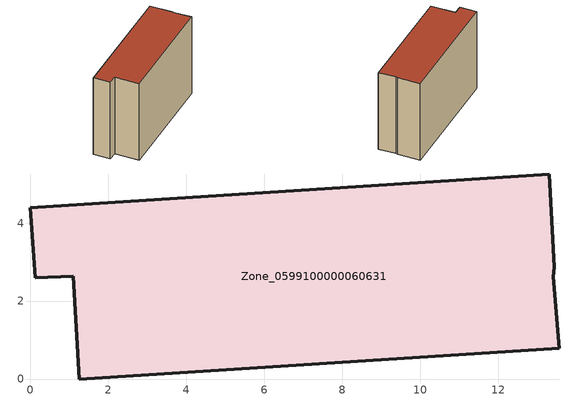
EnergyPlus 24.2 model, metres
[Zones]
Zone_0599100000060631
 floor ground (C_G): 13.45,2.86 13.42,2.63 13.57,0.79 1.25,0 1.1,2.64 0.13,2.6 0,4.39 13.31,5.26 z0
 wall outside (C_F): 13.31,5.26 0,4.39 0.13,2.6 1.1,2.64 1.25,0 13.57,0.79 13.42,2.63 13.45,2.86 13.31,5.26 z0:8.99
 roof outside (C_R): 13.45,2.86 13.31,5.26 0,4.39 0.13,2.6 1.1,2.64 1.25,0 13.57,0.79 13.42,2.63 z8.99
[BUILDING]
Pand.0599100000060631: North Axis=0; Terrain=City; Loads Convergence Tolerance Value=0.04; Temperature Convergence Tolerance Value=0.4; Solar Distribution=FullExterior; Maximum Number of Warmup Days=25; Minimum Number of Warmup Days=1
[Site:Location]
Rotterdam.The.Hague.AP_ZH_NLD Design_Conditions: Latitude=51.96; Longitude=4.45; Time Zone=1; Elevation=-4.5
[SITE:GROUNDTEMPERATURE:BUILDINGSURFACE]
18, 18, 18, 18, 18, 18, 18, 18, 18, 18, 18, 18
[MATERIAL] Thermal Absorptance=0.9; Solar Absorptance=0.7; Visible Absorptance=0.7
Name | Roughness | Thickness | Conductivity | Density | Specific Heat
G.TI.1946 | MediumSmooth | 0.15 | 1 | 540 | 1210
F.TI.1946 | Rough | 0.3 | 0.857143 | 1920 | 840
R.TI.1946 | MediumRough | 0.2 | 0.1 | 1500 | 1000
[CONSTRUCTION]
C_G: G.TI.1946
C_F: F.TI.1946
C_R: R.TI.1946
[ZONE]
Zone_0599100000060631: Type=1; Multiplier=1; Ceiling Height=Autocalculate; Volume=Autocalculate; Floor Area=autocalculate; Part of Total Floor Area=Yes
[ZONEINFILTRATION:DESIGNFLOWRATE]
Infil_Zone_0599100000060631: Zone or ZoneList or Space or SpaceList=Zone_0599100000060631; Schedule=AlwaysOn; Design Flow Rate Calculation Method=Flow/Area; Flow Rate per Floor Area=0.003; Constant Term Coefficient=1; Temperature Term Coefficient=0; Velocity Term Coefficient=0; Velocity Squared Term Coefficient=0
[HVACTEMPLATE:ZONE:IDEALLOADSAIRSYSTEM]
Zone_0599100000060631: Maximum Heating Supply Air Temperature=50; Minimum Cooling Supply Air Temperature=13; Maximum Heating Supply Air Humidity Ratio=0.0156; Minimum Cooling Supply Air Humidity Ratio=0.0077; Heating Limit=NoLimit; Cooling Limit=NoLimit; Dehumidification Control Type=ConstantSensibleHeatRatio; Cooling Sensible Heat Ratio=0.7; Dehumidification Setpoint=60; Humidification Control Type=None; Humidification Setpoint=30; Outdoor Air Method=None; Outdoor Air Flow Rate per Person=0.00944; Outdoor Air Flow Rate per Zone Floor Area=0; Outdoor Air Flow Rate per Zone=0; Demand Controlled Ventilation Type=None; Outdoor Air Economizer Type=NoEconomizer; Heat Recovery Type=None; Sensible Heat Recovery Effectiveness=0.7; Latent Heat Recovery Effectiveness=0.65
[ZONECONTROL:THERMOSTAT]
ThermostatControl_Zone_0599100000060631: Zone or ZoneList=Zone_0599100000060631; Control Type Schedule=DualSetpointControlType; Control 1=Thermostat_Zone_0599100000060631; Temperature Difference Between Cutout And Setpoint=0
[THERMOSTATSETPOINT:DUALSETPOINT]
Thermostat_Zone_0599100000060631: Heating Setpoint Temperature Schedule=HeatingSetpoint_Zone_0599100000060631; Cooling Setpoint Temperature Schedule=CoolingSetpoint_Zone_0599100000060631
[SCHEDULE:COMPACT]
HeatingSetpoint_Zone_0599100000060631: Through: 12/31, For: AllDays, Until: 24:00, 21
CoolingSetpoint_Zone_0599100000060631: Through: 12/31, For: AllDays, Until: 24:00, 24
DualSetpointControlType: Through: 12/31, For: AllDays, Until: 24:00, 4
AlwaysOn: Through: 12/31, For: AllDays, Until: 24:00, 1
